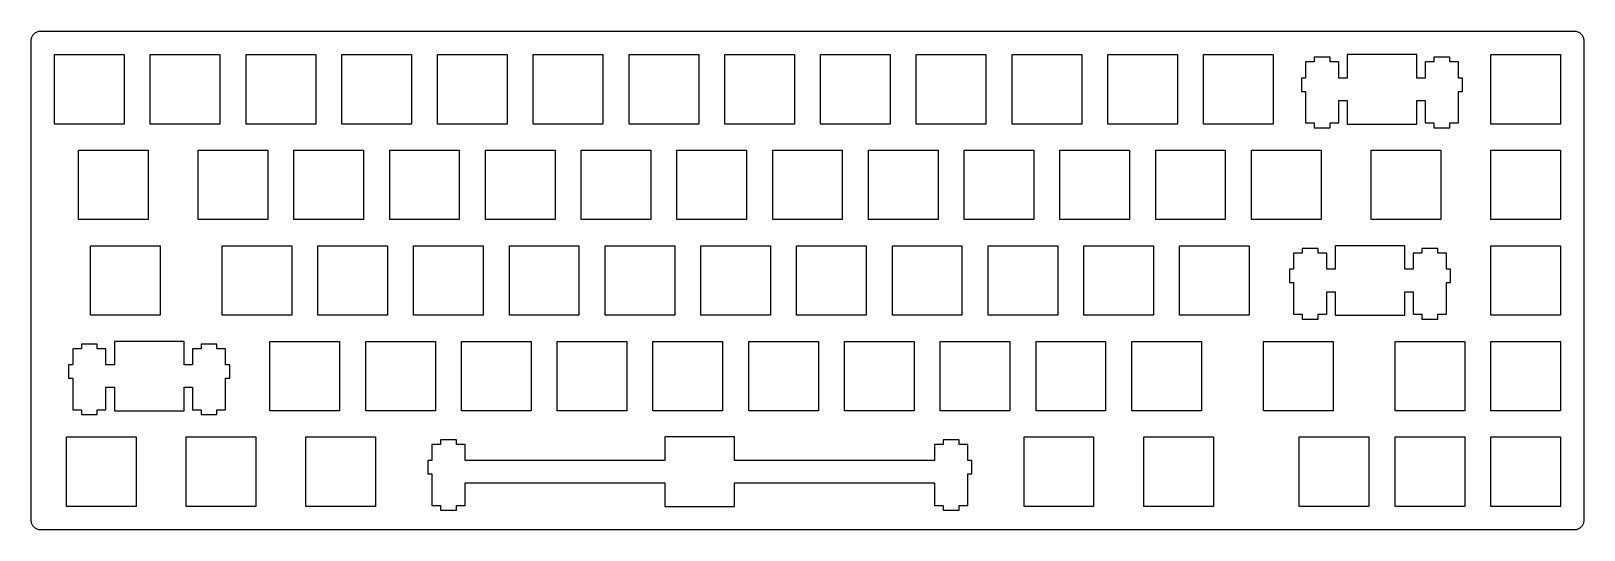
# Model space of a CAD drawing. Extents: x 0 to 309, y 0 to 100.
import ezdxf

# ---------------------------------------------------------------- set-up
doc = ezdxf.new("R2010")
doc.units = 0
doc.layers.get('0').update_dxf_attribs({"linetype": 'CONTINUOUS'})

msp = doc.modelspace()

# ---------------------------------------------------------------- linework, layer by layer
at = {"color": 0}
for p, q in [((0.389985, 98.7859), (0.4768, 98.9171)), ((0.4768, 98.9171), (0.574643, 99.0395)), ((0.574643, 99.0395), (0.680752, 99.1553)), ((0.680752, 99.1553), (0.796505, 99.2614)), ((0.796505, 99.2614), (0.919152, 99.3592)), ((0.919152, 99.3592), (1.05006, 99.4463)), ((1.05006, 99.4463), (1.18787, 99.5232)), ((1.18787, 99.5232), (1.32981, 99.5881)), ((1.32981, 99.5881), (1.47588, 99.6431)), ((1.47588, 99.6431), (1.62884, 99.6858)), ((1.62884, 99.6858), (1.7818, 99.7162)), ((1.7818, 99.7162), (1.9389, 99.7342)), ((1.9389, 99.7342), (2.096, 99.7409)), ((2.096, 99.7409), (307.046, 99.7409)), ((307.046, 99.7409), (307.202, 99.7342)), ((307.202, 99.7342), (307.359, 99.7162)), ((307.359, 99.7162), (307.512, 99.6858)), ((307.512, 99.6858), (307.665, 99.6431)), ((307.665, 99.6431), (307.811, 99.5881)), ((307.811, 99.5881), (307.953, 99.5232)), ((307.953, 99.5232), (308.091, 99.4463)), ((308.091, 99.4463), (308.222, 99.3592)), ((308.222, 99.3592), (308.344, 99.2614)), ((308.344, 99.2614), (308.46, 99.1553)), ((308.46, 99.1553), (308.566, 99.0395)), ((308.566, 99.0395), (308.664, 98.9171)), ((308.664, 98.9171), (308.751, 98.7859)), ((0.095085, 97.7403), (0.101975, 97.8972)), ((0.095085, 2.33991), (0.095085, 97.7403)), ((0.101975, 97.8972), (0.119889, 98.0542)), ((0.119889, 98.0542), (0.150206, 98.2073)), ((0.150206, 98.2073), (0.192925, 98.3601)), ((0.192925, 98.3601), (0.248047, 98.5061)), ((0.248047, 98.5061), (0.312815, 98.6483)), ((0.312815, 98.6483), (0.389985, 98.7859)), ((308.751, 98.7859), (308.828, 98.6483)), ((308.828, 98.6483), (308.894, 98.5061)), ((308.894, 98.5061), (308.948, 98.3601)), ((308.948, 98.3601), (308.991, 98.2073)), ((308.991, 98.2073), (309.021, 98.0542)), ((309.021, 98.0542), (309.039, 97.8972)), ((309.039, 97.8972), (309.047, 97.7403)), ((309.047, 97.7403), (309.047, 2.33991)), ((4.77076, 95.0655), (18.6201, 95.0655)), ((4.77076, 81.2161), (4.77076, 95.0655)), ((18.6201, 95.0655), (18.6201, 81.2161)), ((23.8208, 95.0655), (37.67, 95.0655)), ((23.8208, 81.2161), (23.8208, 95.0655)), ((37.67, 95.0655), (37.67, 81.2161)), ((42.8706, 95.0655), (56.72, 95.0655)), ((42.8706, 81.2161), (42.8706, 95.0655)), ((56.72, 95.0655), (56.72, 81.2161)), ((61.9206, 95.0655), (75.77, 95.0655)), ((61.9206, 81.2161), (61.9206, 95.0655)), ((75.77, 95.0655), (75.77, 81.2161)), ((80.9706, 95.0655), (94.82, 95.0655)), ((80.9706, 81.2161), (80.9706, 95.0655)), ((94.82, 95.0655), (94.82, 81.2161)), ((100.021, 95.0655), (113.87, 95.0655)), ((100.021, 81.2161), (100.021, 95.0655)), ((113.87, 95.0655), (113.87, 81.2161)), ((119.071, 95.0655), (132.92, 95.0655)), ((119.071, 81.2161), (119.071, 95.0655)), ((132.92, 95.0655), (132.92, 81.2161)), ((138.121, 95.0655), (151.97, 95.0655)), ((138.121, 81.2161), (138.121, 95.0655)), ((151.97, 95.0655), (151.97, 81.2161)), ((157.171, 95.0655), (171.02, 95.0655)), ((157.171, 81.2161), (157.171, 95.0655)), ((171.02, 95.0655), (171.02, 81.2161)), ((176.221, 95.0655), (190.07, 95.0655)), ((176.221, 81.2161), (176.221, 95.0655)), ((190.07, 95.0655), (190.07, 81.2161)), ((195.271, 95.0655), (209.12, 95.0655)), ((195.271, 81.2161), (195.271, 95.0655)), ((209.12, 95.0655), (209.12, 81.2161)), ((214.321, 95.0655), (228.17, 95.0655)), ((214.321, 81.2161), (214.321, 95.0655)), ((228.17, 95.0655), (228.17, 81.2161)), ((233.371, 95.0655), (247.22, 95.0655)), ((233.371, 81.2161), (233.371, 95.0655)), ((247.22, 95.0655), (247.22, 81.2161)), ((255.396, 93.5951), (253.67, 93.5951)), ((253.67, 93.5951), (253.67, 90.3661)), ((258.546, 94.5155), (255.396, 94.5155)), ((255.396, 94.5155), (255.396, 93.5951)), ((258.546, 93.5951), (258.546, 94.5155)), ((260.27, 93.5951), (258.546, 93.5951)), ((260.27, 90.3661), (260.27, 93.5951)), ((261.946, 95.0655), (261.946, 90.3661)), ((275.795, 95.0655), (261.946, 95.0655)), ((275.795, 90.3661), (275.795, 95.0655)), ((279.196, 93.5951), (277.471, 93.5951)), ((277.471, 93.5951), (277.471, 90.3661)), ((282.345, 94.5155), (279.196, 94.5155)), ((279.196, 94.5155), (279.196, 93.5951)), ((282.345, 93.5951), (282.345, 94.5155)), ((284.07, 93.5951), (282.345, 93.5951)), ((284.07, 90.3661), (284.07, 93.5951)), ((290.521, 95.0655), (304.37, 95.0655)), ((290.521, 81.2161), (290.521, 95.0655)), ((304.37, 95.0655), (304.37, 81.2161)), ((253.67, 90.3661), (252.845, 90.3661)), ((252.845, 90.3661), (252.845, 87.7164)), ((261.946, 90.3661), (260.27, 90.3661)), ((277.471, 90.3661), (275.795, 90.3661)), ((284.896, 90.3661), (284.07, 90.3661)), ((284.896, 87.7164), (284.896, 90.3661)), ((252.845, 87.7164), (253.67, 87.7164)), ((253.67, 87.7164), (253.67, 81.4462)), ((284.07, 81.4462), (284.07, 87.7164)), ((284.07, 87.7164), (284.896, 87.7164)), ((260.27, 81.4462), (260.27, 85.9151)), ((260.27, 85.9151), (261.946, 85.9151)), ((261.946, 85.9151), (261.946, 81.2161)), ((275.795, 81.2161), (275.795, 85.9151)), ((275.795, 85.9151), (277.471, 85.9151)), ((277.471, 85.9151), (277.471, 81.4462)), ((18.6201, 81.2161), (4.77076, 81.2161)), ((37.67, 81.2161), (23.8208, 81.2161)), ((56.72, 81.2161), (42.8706, 81.2161)), ((75.77, 81.2161), (61.9206, 81.2161)), ((94.82, 81.2161), (80.9706, 81.2161)), ((113.87, 81.2161), (100.021, 81.2161)), ((132.92, 81.2161), (119.071, 81.2161)), ((151.97, 81.2161), (138.121, 81.2161)), ((171.02, 81.2161), (157.171, 81.2161)), ((190.07, 81.2161), (176.221, 81.2161)), ((209.12, 81.2161), (195.271, 81.2161)), ((228.17, 81.2161), (214.321, 81.2161)), ((247.22, 81.2161), (233.371, 81.2161)), ((253.67, 81.4462), (255.396, 81.4462)), ((255.396, 81.4462), (255.396, 80.4651)), ((255.396, 80.4651), (258.546, 80.4651)), ((258.546, 80.4651), (258.546, 81.4462)), ((258.546, 81.4462), (260.27, 81.4462)), ((261.946, 81.2161), (275.795, 81.2161)), ((277.471, 81.4462), (279.196, 81.4462)), ((279.196, 81.4462), (279.196, 80.4651)), ((279.196, 80.4651), (282.345, 80.4651)), ((282.345, 80.4651), (282.345, 81.4462)), ((282.345, 81.4462), (284.07, 81.4462)), ((304.37, 81.2161), (290.521, 81.2161)), ((9.53188, 76.0155), (23.3826, 76.0155)), ((9.53188, 62.1661), (9.53188, 76.0155)), ((23.3826, 76.0155), (23.3826, 62.1661)), ((33.3458, 76.0155), (47.195, 76.0155)), ((33.3458, 62.1661), (33.3458, 76.0155)), ((47.195, 76.0155), (47.195, 62.1661)), ((52.3956, 76.0155), (66.245, 76.0155)), ((52.3956, 62.1661), (52.3956, 76.0155)), ((66.245, 76.0155), (66.245, 62.1661)), ((71.4456, 76.0155), (85.295, 76.0155)), ((71.4456, 62.1661), (71.4456, 76.0155)), ((85.295, 76.0155), (85.295, 62.1661)), ((90.4946, 76.0155), (104.345, 76.0155)), ((90.4946, 62.1661), (90.4946, 76.0155)), ((104.345, 76.0155), (104.345, 62.1661)), ((109.545, 76.0155), (123.395, 76.0155)), ((109.545, 62.1661), (109.545, 76.0155)), ((123.395, 76.0155), (123.395, 62.1661)), ((128.595, 76.0155), (142.445, 76.0155)), ((128.595, 62.1661), (128.595, 76.0155)), ((142.445, 76.0155), (142.445, 62.1661)), ((147.645, 76.0155), (161.495, 76.0155)), ((147.645, 62.1661), (147.645, 76.0155)), ((161.495, 76.0155), (161.495, 62.1661)), ((166.696, 76.0155), (180.545, 76.0155)), ((166.696, 62.1661), (166.696, 76.0155)), ((180.545, 76.0155), (180.545, 62.1661)), ((185.746, 76.0155), (199.595, 76.0155)), ((185.746, 62.1661), (185.746, 76.0155)), ((199.595, 76.0155), (199.595, 62.1661)), ((204.796, 76.0155), (218.645, 76.0155)), ((204.796, 62.1661), (204.796, 76.0155)), ((218.645, 76.0155), (218.645, 62.1661)), ((223.846, 76.0155), (237.695, 76.0155)), ((223.846, 62.1661), (223.846, 76.0155)), ((237.695, 76.0155), (237.695, 62.1661)), ((242.896, 76.0155), (256.745, 76.0155)), ((242.896, 62.1661), (242.896, 76.0155)), ((256.745, 76.0155), (256.745, 62.1661)), ((266.707, 76.0155), (280.557, 76.0155)), ((266.707, 62.1661), (266.707, 76.0155)), ((280.557, 76.0155), (280.557, 62.1661)), ((290.521, 76.0155), (304.37, 76.0155)), ((290.521, 62.1661), (290.521, 76.0155)), ((304.37, 76.0155), (304.37, 62.1661)), ((23.3826, 62.1661), (9.53188, 62.1661)), ((47.195, 62.1661), (33.3458, 62.1661)), ((66.245, 62.1661), (52.3956, 62.1661)), ((85.295, 62.1661), (71.4456, 62.1661)), ((104.345, 62.1661), (90.4946, 62.1661)), ((123.395, 62.1661), (109.545, 62.1661)), ((142.445, 62.1661), (128.595, 62.1661)), ((161.495, 62.1661), (147.645, 62.1661)), ((180.545, 62.1661), (166.696, 62.1661)), ((199.595, 62.1661), (185.746, 62.1661)), ((218.645, 62.1661), (204.796, 62.1661)), ((237.695, 62.1661), (223.846, 62.1661)), ((256.745, 62.1661), (242.896, 62.1661)), ((280.557, 62.1661), (266.707, 62.1661)), ((304.37, 62.1661), (290.521, 62.1661)), ((11.9131, 56.9655), (25.7638, 56.9655)), ((11.9131, 43.1161), (11.9131, 56.9655)), ((25.7638, 56.9655), (25.7638, 43.1161)), ((38.1071, 56.9655), (51.9575, 56.9655)), ((38.1071, 43.1161), (38.1071, 56.9655)), ((51.9575, 56.9655), (51.9575, 43.1161)), ((57.1571, 56.9655), (71.0075, 56.9655)), ((57.1571, 43.1161), (57.1571, 56.9655)), ((71.0075, 56.9655), (71.0075, 43.1161)), ((76.2071, 56.9655), (90.0575, 56.9655)), ((76.2071, 43.1161), (76.2071, 56.9655)), ((90.0575, 56.9655), (90.0575, 43.1161)), ((95.2571, 56.9655), (109.107, 56.9655)), ((95.2571, 43.1161), (95.2571, 56.9655)), ((109.107, 56.9655), (109.107, 43.1161)), ((114.307, 56.9655), (128.157, 56.9655)), ((114.307, 43.1161), (114.307, 56.9655)), ((128.157, 56.9655), (128.157, 43.1161)), ((133.357, 56.9655), (147.207, 56.9655)), ((133.357, 43.1161), (133.357, 56.9655)), ((147.207, 56.9655), (147.207, 43.1161)), ((152.407, 56.9655), (166.257, 56.9655)), ((152.407, 43.1161), (152.407, 56.9655)), ((166.257, 56.9655), (166.257, 43.1161)), ((171.457, 56.9655), (185.307, 56.9655)), ((171.457, 43.1161), (171.457, 56.9655)), ((185.307, 56.9655), (185.307, 43.1161)), ((190.507, 56.9655), (204.357, 56.9655)), ((190.507, 43.1161), (190.507, 56.9655)), ((204.357, 56.9655), (204.357, 43.1161)), ((209.557, 56.9655), (223.407, 56.9655)), ((209.557, 43.1161), (209.557, 56.9655)), ((223.407, 56.9655), (223.407, 43.1161)), ((228.607, 56.9655), (242.457, 56.9655)), ((228.607, 43.1161), (228.607, 56.9655)), ((242.457, 56.9655), (242.457, 43.1161)), ((256.162, 56.4155), (253.013, 56.4155)), ((253.013, 56.4155), (253.013, 55.4951)), ((256.162, 55.4951), (256.162, 56.4155)), ((259.563, 56.9655), (259.563, 52.2661)), ((273.414, 56.9655), (259.563, 56.9655)), ((273.414, 52.2661), (273.414, 56.9655)), ((279.964, 56.4155), (276.813, 56.4155)), ((276.813, 56.4155), (276.813, 55.4951)), ((279.964, 55.4951), (279.964, 56.4155)), ((290.521, 56.9655), (304.37, 56.9655)), ((290.521, 43.1161), (290.521, 56.9655)), ((304.37, 56.9655), (304.37, 43.1161)), ((253.013, 55.4951), (251.288, 55.4951)), ((251.288, 55.4951), (251.288, 52.2661)), ((257.889, 55.4951), (256.162, 55.4951)), ((257.889, 52.2661), (257.889, 55.4951)), ((276.813, 55.4951), (275.088, 55.4951)), ((275.088, 55.4951), (275.088, 52.2661)), ((281.689, 55.4951), (279.964, 55.4951)), ((281.689, 52.2661), (281.689, 55.4951)), ((251.288, 52.2661), (250.464, 52.2661)), ((250.464, 52.2661), (250.464, 49.6164)), ((250.464, 49.6164), (251.288, 49.6164)), ((251.288, 49.6164), (251.288, 43.3462)), ((259.563, 52.2661), (257.889, 52.2661)), ((275.088, 52.2661), (273.414, 52.2661)), ((282.513, 52.2661), (281.689, 52.2661)), ((281.689, 43.3462), (281.689, 49.6164)), ((281.689, 49.6164), (282.513, 49.6164)), ((282.513, 49.6164), (282.513, 52.2661)), ((257.889, 43.3462), (257.889, 47.8151)), ((257.889, 47.8151), (259.563, 47.8151)), ((259.563, 47.8151), (259.563, 43.1161)), ((273.414, 43.1161), (273.414, 47.8151)), ((273.414, 47.8151), (275.088, 47.8151)), ((275.088, 47.8151), (275.088, 43.3462)), ((251.288, 43.3462), (253.013, 43.3462)), ((253.013, 43.3462), (253.013, 42.3651)), ((256.162, 42.3651), (256.162, 43.3462)), ((256.162, 43.3462), (257.889, 43.3462)), ((275.088, 43.3462), (276.813, 43.3462)), ((276.813, 43.3462), (276.813, 42.3651)), ((279.964, 42.3651), (279.964, 43.3462)), ((279.964, 43.3462), (281.689, 43.3462)), ((25.7638, 43.1161), (11.9131, 43.1161)), ((51.9575, 43.1161), (38.1071, 43.1161)), ((71.0075, 43.1161), (57.1571, 43.1161)), ((90.0575, 43.1161), (76.2071, 43.1161)), ((109.107, 43.1161), (95.2571, 43.1161)), ((128.157, 43.1161), (114.307, 43.1161)), ((147.207, 43.1161), (133.357, 43.1161)), ((166.257, 43.1161), (152.407, 43.1161)), ((185.307, 43.1161), (171.457, 43.1161)), ((204.357, 43.1161), (190.507, 43.1161)), ((223.407, 43.1161), (209.557, 43.1161)), ((242.457, 43.1161), (228.607, 43.1161)), ((253.013, 42.3651), (256.162, 42.3651)), ((259.563, 43.1161), (273.414, 43.1161)), ((276.813, 42.3651), (279.964, 42.3651)), ((304.37, 43.1161), (290.521, 43.1161)), ((13.276, 37.3655), (10.1258, 37.3655)), ((10.1258, 37.3655), (10.1258, 36.4451)), ((13.276, 36.4451), (13.276, 37.3655)), ((16.677, 37.9155), (16.677, 33.2163)), ((30.5263, 37.9155), (16.677, 37.9155)), ((30.5263, 33.2163), (30.5263, 37.9155)), ((37.0762, 37.3655), (33.9259, 37.3655)), ((33.9259, 37.3655), (33.9259, 36.4451)), ((37.0762, 36.4451), (37.0762, 37.3655)), ((47.6321, 37.9155), (61.4825, 37.9155)), ((47.6321, 24.0661), (47.6321, 37.9155)), ((61.4825, 37.9155), (61.4825, 24.0661)), ((66.6821, 37.9155), (80.5325, 37.9155)), ((66.6821, 24.0661), (66.6821, 37.9155)), ((80.5325, 37.9155), (80.5325, 24.0661)), ((85.7321, 37.9155), (99.5825, 37.9155)), ((85.7321, 24.0661), (85.7321, 37.9155)), ((99.5825, 37.9155), (99.5825, 24.0661)), ((104.782, 37.9155), (118.632, 37.9155)), ((104.782, 24.0661), (104.782, 37.9155)), ((118.632, 37.9155), (118.632, 24.0661)), ((123.832, 37.9155), (137.682, 37.9155)), ((123.832, 24.0661), (123.832, 37.9155)), ((137.682, 37.9155), (137.682, 24.0661)), ((142.882, 37.9155), (156.732, 37.9155)), ((142.882, 24.0661), (142.882, 37.9155)), ((156.732, 37.9155), (156.732, 24.0661)), ((161.932, 37.9155), (175.782, 37.9155)), ((161.932, 24.0661), (161.932, 37.9155)), ((175.782, 37.9155), (175.782, 24.0661)), ((180.982, 37.9155), (194.832, 37.9155)), ((180.982, 24.0661), (180.982, 37.9155)), ((194.832, 37.9155), (194.832, 24.0661)), ((200.032, 37.9155), (213.882, 37.9155)), ((200.032, 24.0661), (200.032, 37.9155)), ((213.882, 37.9155), (213.882, 24.0661)), ((219.082, 37.9155), (232.932, 37.9155)), ((219.082, 24.0661), (219.082, 37.9155)), ((232.932, 37.9155), (232.932, 24.0661)), ((245.277, 37.9155), (259.126, 37.9155)), ((245.277, 24.0661), (245.277, 37.9155)), ((259.126, 37.9155), (259.126, 24.0661)), ((271.471, 37.9155), (285.32, 37.9155)), ((271.471, 24.0661), (271.471, 37.9155)), ((285.32, 37.9155), (285.32, 24.0661)), ((290.521, 37.9155), (304.37, 37.9155)), ((290.521, 24.0661), (290.521, 37.9155)), ((304.37, 37.9155), (304.37, 24.0661)), ((10.1258, 36.4451), (8.4019, 36.4451)), ((8.4019, 36.4451), (8.4019, 33.2163)), ((15.0013, 36.4451), (13.276, 36.4451)), ((15.0013, 33.2163), (15.0013, 36.4451)), ((33.9259, 36.4451), (32.202, 36.4451)), ((32.202, 36.4451), (32.202, 33.2163)), ((38.8013, 36.4451), (37.0762, 36.4451)), ((38.8013, 33.2163), (38.8013, 36.4451)), ((8.4019, 33.2163), (7.57647, 33.2163)), ((7.57647, 33.2163), (7.57647, 30.5663)), ((16.677, 33.2163), (15.0013, 33.2163)), ((32.202, 33.2163), (30.5263, 33.2163)), ((39.6268, 33.2163), (38.8013, 33.2163)), ((39.6268, 30.5663), (39.6268, 33.2163)), ((7.57647, 30.5663), (8.4019, 30.5663)), ((8.4019, 30.5663), (8.4019, 24.2962)), ((15.0013, 24.2962), (15.0013, 28.7652)), ((15.0013, 28.7652), (16.677, 28.7652)), ((16.677, 28.7652), (16.677, 24.0661)), ((30.5263, 24.0661), (30.5263, 28.7652)), ((30.5263, 28.7652), (32.202, 28.7652)), ((32.202, 28.7652), (32.202, 24.2962)), ((38.8013, 24.2962), (38.8013, 30.5663)), ((38.8013, 30.5663), (39.6268, 30.5663)), ((8.4019, 24.2962), (10.1258, 24.2962)), ((10.1258, 24.2962), (10.1258, 23.315)), ((10.1258, 23.315), (13.276, 23.315)), ((13.276, 23.315), (13.276, 24.2962)), ((13.276, 24.2962), (15.0013, 24.2962)), ((16.677, 24.0661), (30.5263, 24.0661)), ((32.202, 24.2962), (33.9259, 24.2962)), ((33.9259, 24.2962), (33.9259, 23.315)), ((33.9259, 23.315), (37.0762, 23.315)), ((37.0762, 23.315), (37.0762, 24.2962)), ((37.0762, 24.2962), (38.8013, 24.2962)), ((61.4825, 24.0661), (47.6321, 24.0661)), ((80.5325, 24.0661), (66.6821, 24.0661)), ((99.5825, 24.0661), (85.7321, 24.0661)), ((118.632, 24.0661), (104.782, 24.0661)), ((137.682, 24.0661), (123.832, 24.0661)), ((156.732, 24.0661), (142.882, 24.0661)), ((175.782, 24.0661), (161.932, 24.0661)), ((194.832, 24.0661), (180.982, 24.0661)), ((213.882, 24.0661), (200.032, 24.0661)), ((232.932, 24.0661), (219.082, 24.0661)), ((259.126, 24.0661), (245.277, 24.0661)), ((285.32, 24.0661), (271.471, 24.0661)), ((304.37, 24.0661), (290.521, 24.0661)), ((7.152, 18.8654), (21.0013, 18.8654)), ((7.152, 5.01608), (7.152, 18.8654)), ((21.0013, 18.8654), (21.0013, 5.01608)), ((30.9631, 18.8654), (44.8137, 18.8654)), ((30.9631, 5.01608), (30.9631, 18.8654)), ((44.8137, 18.8654), (44.8137, 5.01608)), ((54.7769, 18.8654), (68.6262, 18.8654)), ((54.7769, 5.01608), (54.7769, 18.8654)), ((68.6262, 18.8654), (68.6262, 5.01608)), ((126.213, 18.8654), (126.213, 14.1663)), ((140.064, 18.8654), (126.213, 18.8654)), ((140.064, 14.1663), (140.064, 18.8654)), ((197.652, 18.8654), (211.501, 18.8654)), ((197.652, 5.01608), (197.652, 18.8654)), ((211.501, 18.8654), (211.501, 5.01608)), ((221.463, 18.8654), (235.314, 18.8654)), ((221.463, 5.01608), (221.463, 18.8654)), ((235.314, 18.8654), (235.314, 5.01608)), ((252.421, 18.8654), (266.27, 18.8654)), ((252.421, 5.01608), (252.421, 18.8654)), ((266.27, 18.8654), (266.27, 5.01608)), ((271.471, 18.8654), (285.32, 18.8654)), ((271.471, 5.01608), (271.471, 18.8654)), ((285.32, 18.8654), (285.32, 5.01608)), ((290.521, 18.8654), (304.37, 18.8654)), ((290.521, 5.01608), (290.521, 18.8654)), ((304.37, 18.8654), (304.37, 5.01608)), ((81.5633, 17.395), (79.8382, 17.395)), ((79.8382, 17.395), (79.8382, 14.1663)), ((84.7136, 18.3155), (81.5633, 18.3155)), ((81.5633, 18.3155), (81.5633, 17.395)), ((84.7136, 17.395), (84.7136, 18.3155)), ((86.4387, 17.395), (84.7136, 17.395)), ((86.4387, 14.1663), (86.4387, 17.395)), ((181.563, 17.395), (179.838, 17.395)), ((179.838, 17.395), (179.838, 14.1663)), ((184.714, 18.3155), (181.563, 18.3155)), ((181.563, 18.3155), (181.563, 17.395)), ((184.714, 17.395), (184.714, 18.3155)), ((186.439, 17.395), (184.714, 17.395)), ((186.439, 14.1663), (186.439, 17.395)), ((79.8382, 14.1663), (79.0141, 14.1663)), ((79.0141, 14.1663), (79.0141, 11.5163)), ((126.213, 14.1663), (86.4387, 14.1663)), ((179.838, 14.1663), (140.064, 14.1663)), ((187.263, 14.1663), (186.439, 14.1663)), ((187.263, 11.5163), (187.263, 14.1663)), ((79.0141, 11.5163), (79.8382, 11.5163)), ((79.8382, 11.5163), (79.8382, 5.24619)), ((86.4387, 5.24619), (86.4387, 9.71656)), ((86.4387, 9.71656), (126.213, 9.71656)), ((126.213, 9.71656), (126.213, 5.01608)), ((140.064, 5.01608), (140.064, 9.71656)), ((140.064, 9.71656), (179.838, 9.71656)), ((179.838, 9.71656), (179.838, 5.24619)), ((186.439, 5.24619), (186.439, 11.5163)), ((186.439, 11.5163), (187.263, 11.5163)), ((21.0013, 5.01608), (7.152, 5.01608)), ((44.8137, 5.01608), (30.9631, 5.01608)), ((68.6262, 5.01608), (54.7769, 5.01608)), ((79.8382, 5.24619), (81.5633, 5.24619)), ((81.5633, 5.24619), (81.5633, 4.26501)), ((81.5633, 4.26501), (84.7136, 4.26501)), ((84.7136, 4.26501), (84.7136, 5.24619)), ((84.7136, 5.24619), (86.4387, 5.24619)), ((126.213, 5.01608), (140.064, 5.01608)), ((179.838, 5.24619), (181.563, 5.24619)), ((181.563, 5.24619), (181.563, 4.26501)), ((181.563, 4.26501), (184.714, 4.26501)), ((184.714, 4.26501), (184.714, 5.24619)), ((184.714, 5.24619), (186.439, 5.24619)), ((211.501, 5.01608), (197.652, 5.01608)), ((235.314, 5.01608), (221.463, 5.01608)), ((266.27, 5.01608), (252.421, 5.01608)), ((285.32, 5.01608), (271.471, 5.01608)), ((304.37, 5.01608), (290.521, 5.01608)), ((0.101975, 2.18419), (0.095085, 2.33991)), ((0.119889, 2.02709), (0.101975, 2.18419)), ((0.150206, 1.87413), (0.119889, 2.02709)), ((0.192925, 1.72117), (0.150206, 1.87413)), ((0.248047, 1.5751), (0.192925, 1.72117)), ((0.312815, 1.43316), (0.248047, 1.5751)), ((0.389985, 1.29536), (0.312815, 1.43316)), ((0.4768, 1.16444), (0.389985, 1.29536)), ((0.574643, 1.0418), (0.4768, 1.16444)), ((0.680752, 0.926042), (0.574643, 1.0418)), ((0.796505, 0.819933), (0.680752, 0.926042)), ((0.919152, 0.722094), (0.796505, 0.819933)), ((1.05006, 0.635275), (0.919152, 0.722094)), ((1.18787, 0.558105), (1.05006, 0.635275)), ((1.32981, 0.491959), (1.18787, 0.558105)), ((1.47588, 0.438217), (1.32981, 0.491959)), ((1.62884, 0.395496), (1.47588, 0.438217)), ((1.7818, 0.365181), (1.62884, 0.395496)), ((1.9389, 0.347266), (1.7818, 0.365181)), ((2.096, 0.338998), (1.9389, 0.347266)), ((307.045, 0.340376), (2.096, 0.338998)), ((307.202, 0.347266), (307.045, 0.340376)), ((307.359, 0.365181), (307.202, 0.347266)), ((307.512, 0.395496), (307.359, 0.365181)), ((307.665, 0.438217), (307.512, 0.395496)), ((307.811, 0.491959), (307.665, 0.438217)), ((307.953, 0.558105), (307.811, 0.491959)), ((308.091, 0.635275), (307.953, 0.558105)), ((308.222, 0.722094), (308.091, 0.635275)), ((308.344, 0.819933), (308.222, 0.722094)), ((308.46, 0.926042), (308.344, 0.819933)), ((308.566, 1.0418), (308.46, 0.926042)), ((308.664, 1.16444), (308.566, 1.0418)), ((308.751, 1.29536), (308.664, 1.16444)), ((308.828, 1.43316), (308.751, 1.29536)), ((308.894, 1.5751), (308.828, 1.43316)), ((308.948, 1.72117), (308.894, 1.5751)), ((308.991, 1.87413), (308.948, 1.72117)), ((309.021, 2.02709), (308.991, 1.87413)), ((309.039, 2.18419), (309.021, 2.02709)), ((309.047, 2.33991), (309.039, 2.18419))]:
    msp.add_line(p, q, dxfattribs=at)

doc.saveas('drawing.dxf')
